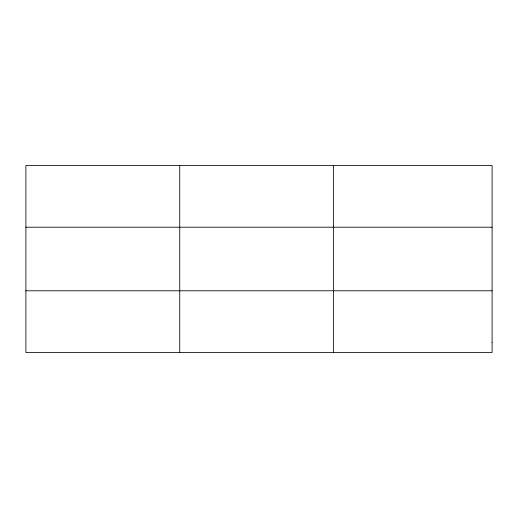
<?xml version="1.0" encoding="UTF-8"?>
<svg xmlns="http://www.w3.org/2000/svg" width="518" height="518" viewBox="0 0 518 518"><rect width="100%" height="100%" fill="white"/><g stroke="black" fill="none" stroke-linecap="round" stroke-linejoin="round"><path stroke-width="0.78" d="M179.746 352.499L179.746 165.501M333.592 352.499L333.592 165.501M25.9 227.208L492.1 227.208M25.9 290.792L492.1 290.792M492.1 342.217L492.1 352.499L25.9 352.499L25.9 165.501L492.1 165.501L492.1 342.217"/></g></svg>
